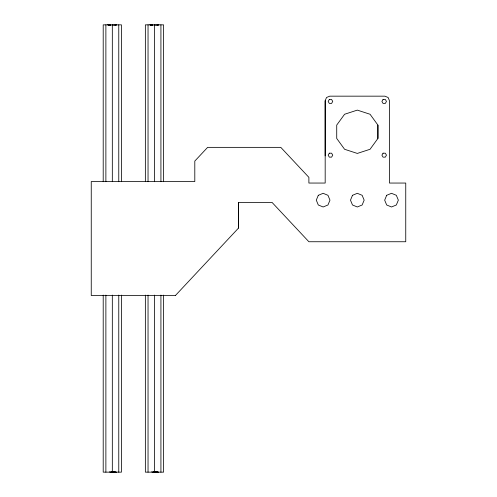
<?xml version="1.0" encoding="UTF-8"?>
<svg xmlns="http://www.w3.org/2000/svg" width="497" height="497" viewBox="0 0 497 497"><rect width="100%" height="100%" fill="white"/><g stroke="black" fill="none" stroke-linecap="round" stroke-linejoin="round"><path stroke-width="0.75" d="M175.422 295.51L238.523 228.067L238.523 202.434L272.058 202.434L308.885 241.741L405.751 241.741L405.751 183.051L389.455 183.051L389.455 100.723L388.12 97.499L384.895 96.163L329.741 96.163L326.517 97.499L325.181 100.723L325.181 155.878M377.913 138.458L377.913 125.082L370.048 114.254L357.318 110.117L344.589 114.254L336.724 125.082L336.724 138.458L344.589 149.28L357.318 153.424L370.048 149.28L377.913 138.458L377.913 125.082M114.894 25.111L116.72 24.85M157.046 25.111L158.878 24.85M110.21 472.15L112.322 471.895M152.362 472.15L154.474 471.895M108.52 25.154L110.868 25.117M150.672 25.154L153.026 25.117M115.068 471.883L110.98 471.951M157.22 471.883L153.138 471.951M112.067 25.117L116.279 25.049M154.219 25.117L158.431 25.049M113.564 472.15L116.422 472.15M155.723 472.15L158.58 472.15M111.806 471.895L116.025 472.15M153.958 471.895L158.183 472.15M175.553 295.51L91.249 295.51L91.249 181.548L194.799 181.548L194.799 161.078L207.634 147.36L280.786 147.36L308.885 177.354L308.885 183.051L325.181 183.051L325.181 100.723M152.523 25.086L149.92 24.85M110.371 25.086L107.768 24.85M155.194 471.957L156.928 472.057L155.834 471.939M113.043 471.957L114.77 472.057L113.676 471.939M152.014 25.105L150.051 24.85M109.862 25.105L107.892 24.85M151.722 471.771L152.219 472.15M109.564 471.771L110.067 472.15M238.523 202.434L238.523 228.067M163.594 181.716L163.594 24.85L145.36 24.85L145.36 181.716M163.594 295.094L163.594 472.15L145.36 472.15L145.36 295.094M160.922 24.85L160.922 181.716M160.922 295.094L160.922 472.15M154.48 24.85L154.48 181.716M154.48 295.094L154.48 472.15M148.038 24.85L148.038 181.716M148.038 295.094L148.038 472.15M121.442 181.716L121.442 24.85L103.208 24.85L103.208 181.716M121.442 295.094L121.442 472.15L103.208 472.15L103.208 295.094M118.771 24.85L118.771 181.716M118.771 295.094L118.771 472.15M112.322 24.85L112.322 181.716M112.322 295.094L112.322 472.15M105.88 24.85L105.88 181.716M105.88 295.094L105.88 472.15M318.297 195.309L316.291 200.148L318.297 204.981L323.131 206.982L327.964 204.981L329.971 200.148L327.964 195.309L323.131 193.308L318.297 195.309M352.485 195.309L350.484 200.148L352.485 204.981L357.318 206.982L362.151 204.981L364.158 200.148L362.151 195.309L357.318 193.308L352.485 195.309M386.672 195.309L384.672 200.148L386.672 204.981L391.506 206.982L396.339 204.981L398.346 200.148L396.339 195.309L391.506 193.308L386.672 195.309M329.318 99.468L328.182 101.438L329.318 103.413L331.598 103.413L332.735 101.438L331.598 99.468L329.318 99.468M329.318 153.188L328.182 155.163L329.318 157.139L331.598 157.139L332.735 155.163L331.598 153.188L329.318 153.188M383.044 99.468L381.901 101.438L383.044 103.413L385.318 103.413L386.461 101.438L385.318 99.468L383.044 99.468M383.044 153.188L381.901 155.163L383.044 157.139L385.318 157.139L386.461 155.163L385.318 153.188L383.044 153.188"/></g></svg>
